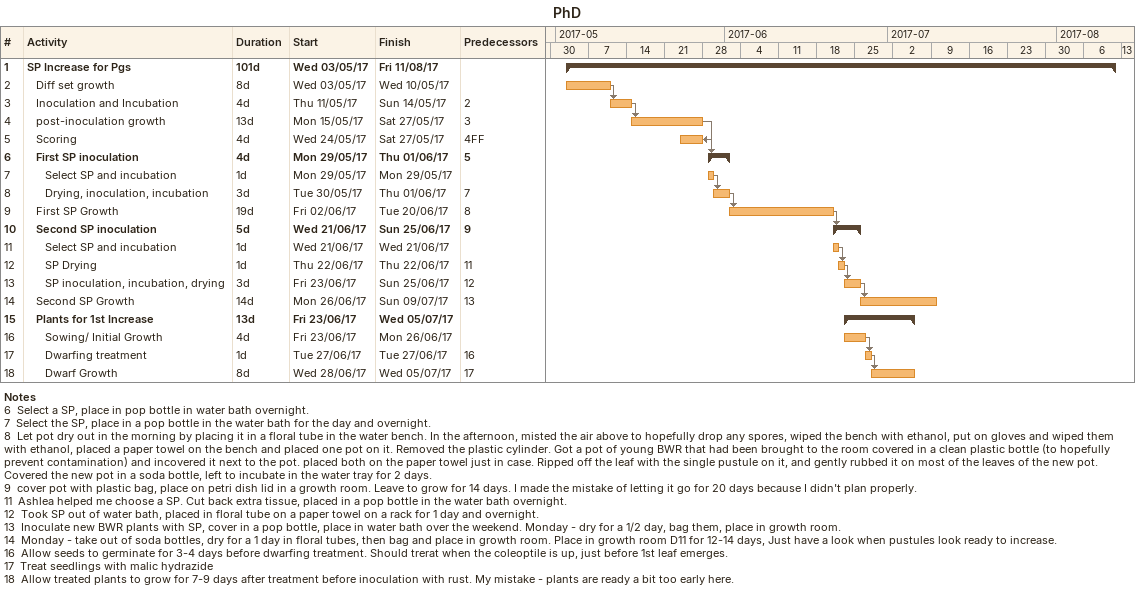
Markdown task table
PhD

| ID | Level | Task | Duration | Start | Finish | Predecessors |
|---|---|---|---|---|---|---|
| 1 | 1 | **SP Increase for Pgs** | 101d | 2017-05-03 | 2017-08-11 |  |
| 2 | 2 | Diff set growth | 8d | 2017-05-03 | 2017-05-10 |  |
| 3 | 2 | Inoculation and Incubation | 4d | 2017-05-11 | 2017-05-14 | 2 |
| 4 | 2 | post-inoculation growth | 13d | 2017-05-15 | 2017-05-27 | 3 |
| 5 | 2 | Scoring | 4d | 2017-05-24 | 2017-05-27 | 4FF |
| 6 | 2 | **First SP inoculation** | 4d | 2017-05-29 | 2017-06-01 | 5 |
| 7 | 3 | Select SP and incubation | 1d | 2017-05-29 | 2017-05-29 |  |
| 8 | 3 | Drying, inoculation, incubation | 3d | 2017-05-30 | 2017-06-01 | 7 |
| 9 | 2 | First SP Growth | 19d | 2017-06-02 | 2017-06-20 | 8 |
| 10 | 2 | **Second SP inoculation** | 5d | 2017-06-21 | 2017-06-25 | 9 |
| 11 | 3 | Select SP and incubation | 1d | 2017-06-21 | 2017-06-21 |  |
| 12 | 3 | SP Drying | 1d | 2017-06-22 | 2017-06-22 | 11 |
| 13 | 3 | SP inoculation, incubation, drying | 3d | 2017-06-23 | 2017-06-25 | 12 |
| 14 | 2 | Second SP Growth | 14d | 2017-06-26 | 2017-07-09 | 13 |
| 15 | 2 | **Plants for 1st Increase** | 13d | 2017-06-23 | 2017-07-05 |  |
| 16 | 3 | Sowing/ Initial Growth | 4d | 2017-06-23 | 2017-06-26 |  |
| 17 | 3 | Dwarfing treatment | 1d | 2017-06-27 | 2017-06-27 | 16 |
| 18 | 3 | Dwarf Growth | 8d | 2017-06-28 | 2017-07-05 | 17 |

Notes
- 6: Select a SP, place in pop bottle in water bath overnight.
- 7: Select the SP, place in a pop bottle in the water bath for the day and overnight.
- 8: Let pot dry out in the morning by placing it in a floral tube in the water bench. In the afternoon, misted the air above to hopefully drop any spores, wiped the bench with ethanol, put on gloves and wiped them with ethanol, placed a paper towel on the bench and placed one pot on it. Removed the plastic cylinder. Got a pot of young BWR that had been brought to the room covered in a clean plastic bottle (to hopefully prevent contamination) and incovered it next to the pot. placed both on the paper towel just in case. Ripped off the leaf with the single pustule on it, and gently rubbed it on most of the leaves of the new pot. Covered the new pot in a soda bottle, left to incubate in the water tray for 2 days.
- 9: cover pot with plastic bag, place on petri dish lid in a growth room. Leave to grow for 14 days. I made the mistake of letting it go for 20 days because I didn't plan properly.
- 11: Ashlea helped me choose a SP. Cut back extra tissue, placed in a pop bottle in the water bath overnight.
- 12: Took SP out of water bath, placed in floral tube on a paper towel on a rack for 1 day and overnight.
- 13: Inoculate new BWR plants with SP, cover in a pop bottle, place in water bath over the weekend. Monday - dry for a 1/2 day, bag them, place in growth room.
- 14: Monday - take out of soda bottles, dry for a 1 day in floral tubes, then bag and place in growth room. Place in growth room D11 for 12-14 days, Just have a look when pustules look ready to increase.
- 16: Allow seeds to germinate for 3-4 days before dwarfing treatment. Should trerat when the coleoptile is up, just before 1st leaf emerges.
- 17: Treat seedlings with malic hydrazide
- 18: Allow treated plants to grow for 7-9 days after treatment before inoculation with rust. My mistake - plants are ready a bit too early here.
